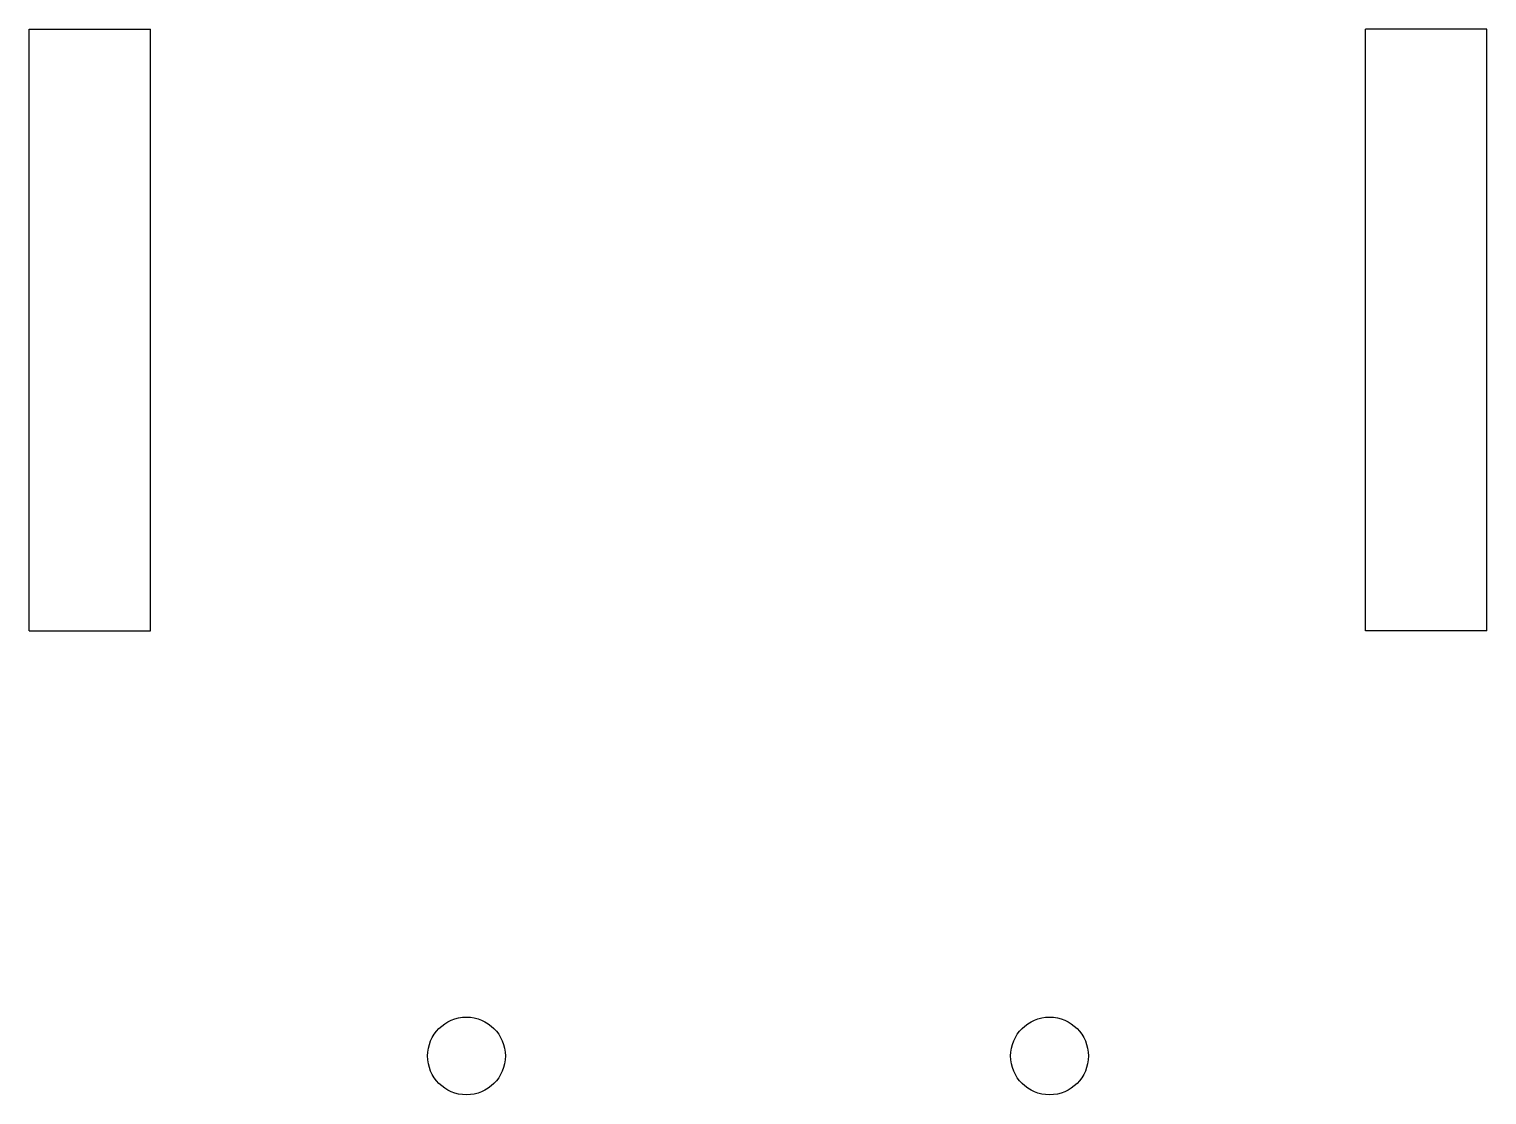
# Model space of a CAD drawing. Extents: x -30 to 30, y -19.1 to 24.8.
import ezdxf

# ---------------------------------------------------------------- set-up
doc = ezdxf.new("R2010")
doc.units = 0
doc.layers.add('MODELSKETCH_VISIBLE', color=7, linetype='CONTINUOUS')

msp = doc.modelspace()

# ---------------------------------------------------------------- linework, layer by layer
at = {"layer": 'MODELSKETCH_VISIBLE'}
for p, q in [((-30, 24.7752), (-25, 24.7752)), ((-30, 0), (-30, 24.7752)), ((-25, 0), (-25, 24.7752)), ((25, 0), (25, 24.7752)), ((30, 24.7752), (25, 24.7752)), ((30, 0), (30, 24.7752)), ((-30, 0), (-25, 0)), ((30, 0), (25, 0))]:
    msp.add_line(p, q, dxfattribs=at)
for centre in [(-12, -17.5), (12, -17.5)]:
    msp.add_circle(centre, 1.6, dxfattribs=at)

doc.saveas('drawing.dxf')
